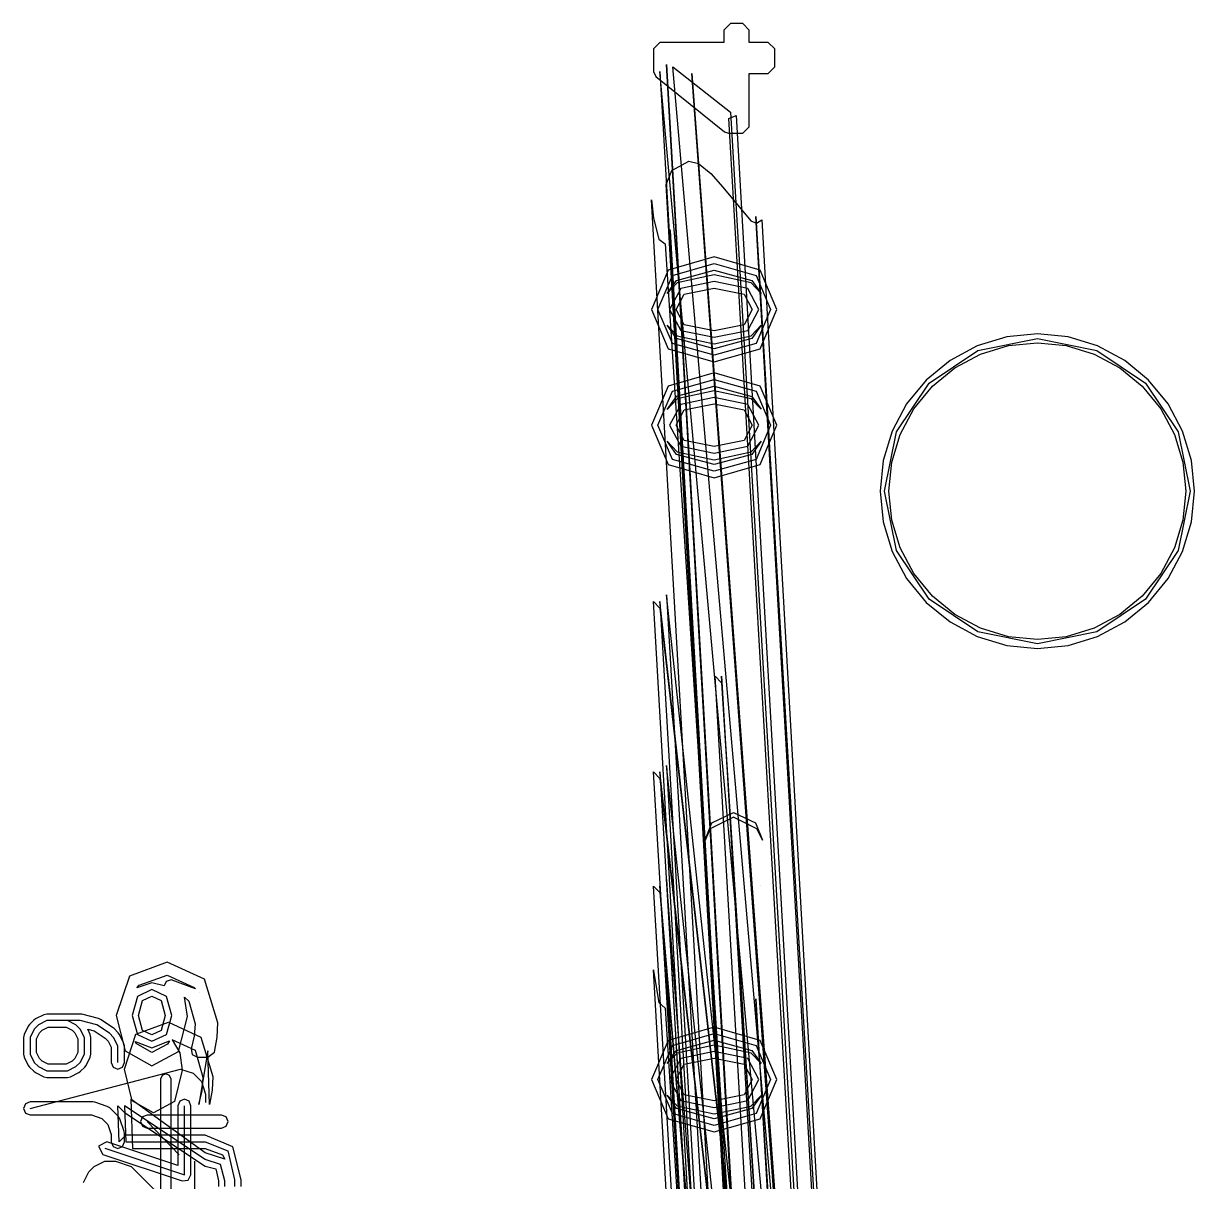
# Model space of a CAD drawing. Extents: x 0 to 334, y -361 to 120.
# Drawn here: x 15.05 to 28.39, y 19.02 to 32.21 of the extents above; entities that cross this region are included whole.
import ezdxf

# ---------------------------------------------------------------- set-up
doc = ezdxf.new("R2010")
doc.units = 0

msp = doc.modelspace()

# ---------------------------------------------------------------- linework, layer by layer
at = {"layer": 'Layer 1'}
for p, q in [((23.1044, 32.2122), (23.0294, 32.1372)), ((23.2433, 32.2122), (23.1044, 32.2122)), ((23.3183, 32.1372), (23.2433, 32.2122)), ((23.0294, 32.1372), (23.0294, 31.9964)), ((23.3183, 31.9964), (23.3183, 32.1372)), ((22.2249, 31.9214), (22.22489, 31.66413)), ((22.2999, 31.9964), (22.2249, 31.9214)), ((23.0294, 31.9964), (22.2999, 31.9964)), ((23.5343, 31.9964), (23.3183, 31.9964)), ((23.6093, 31.9214), (23.5343, 31.9964)), ((23.6093, 31.7178), (23.6093, 31.9214)), ((22.22489, 31.66413), (22.252882, 31.60569)), ((22.29989, 31.66413), (23.5489, 10.0979)), ((24.331, 9.21137), (22.29989, 31.66413)), ((22.37489, 31.743312), (23.6239, 10.0229)), ((23.62388, 9.919715), (22.37489, 31.743312)), ((22.44541, 31.717827), (23.104388, 31.201121)), ((24.3534, 9.89423), (22.44541, 31.717827)), ((22.662609, 31.642827), (24.2784, 9.81923)), ((24.2784, 9.53164), (22.662609, 31.642827)), ((23.3183, 31.0349), (23.3183, 31.6428)), ((23.3183, 31.6428), (23.5343, 31.6428)), ((23.5343, 31.6428), (23.6093, 31.7178)), ((22.252882, 31.60569), (23.035056, 30.976524)), ((23.08533, 31.128589), (23.168294, 31.16188)), ((24.3574, 9.28637), (23.08533, 31.128589)), ((23.104388, 31.201121), (24.3534, 9.89423)), ((23.168294, 31.16188), (24.4173, 9.28637)), ((23.035056, 30.976524), (23.082064, 30.959964)), ((23.082064, 30.959964), (23.2433, 30.9599)), ((23.2433, 30.9599), (23.3183, 31.0349)), ((22.435324, 30.53561), (22.629792, 30.64285)), ((22.629792, 30.64285), (22.740057, 30.615759)), ((22.740057, 30.615759), (22.740514, 30.615525)), ((22.740514, 30.615525), (22.881113, 30.503451)), ((22.3693, 30.375002), (22.435324, 30.53561)), ((22.881113, 30.503451), (23.016468, 30.346297)), ((23.618245, 8.551402), (22.3693, 30.375002)), ((23.016468, 30.346297), (23.336145, 29.963689)), ((22.202565, 30.20317), (22.224588, 29.992443)), ((23.451535, 8.379568), (22.202565, 30.20317)), ((22.224588, 29.992443), (22.288152, 29.752261)), ((23.336145, 29.963689), (23.400794, 29.937029)), ((23.393776, 30.011685), (24.6427, 8.90236)), ((24.642755, 8.188084), (23.393776, 30.011685)), ((23.400794, 29.937029), (23.459336, 29.975278)), ((23.459336, 29.975278), (24.7083, 8.01689)), ((22.409855, 29.866054), (22.415573, 29.850621)), ((23.658815, 8.042453), (22.409855, 29.866054)), ((22.415573, 29.850621), (23.6634, 8.02702)), ((22.288152, 29.752261), (22.359421, 29.700621)), ((22.359421, 29.700621), (23.7771, 7.87702)), ((22.918354, 29.55073), (22.394612, 29.399028)), ((23.442086, 29.399036), (22.918354, 29.55073)), ((22.394612, 29.399028), (22.202566, 28.952945)), ((22.442104, 29.340981), (22.918354, 29.47573)), ((22.489767, 29.283074), (22.918354, 29.40073)), ((22.918354, 29.47573), (23.394604, 29.340981)), ((22.918354, 29.40073), (23.347084, 29.282956)), ((23.633315, 28.952945), (23.442086, 29.399036)), ((22.277566, 28.952945), (22.442104, 29.340981)), ((22.381516, 29.134649), (22.489409, 29.282781)), ((22.497345, 29.254576), (22.381516, 29.134649)), ((22.489409, 29.282781), (22.489767, 29.283074)), ((22.918354, 29.346074), (22.497345, 29.254576)), ((22.918354, 29.271074), (22.537189, 29.191035)), ((23.339309, 29.25461), (22.918354, 29.346074)), ((23.299519, 29.191035), (22.918354, 29.271074)), ((23.454331, 29.135158), (23.339309, 29.25461)), ((23.347084, 29.282956), (23.347156, 29.282898)), ((23.347156, 29.282898), (23.454331, 29.135158)), ((23.394604, 29.340981), (23.558315, 28.952945)), ((22.381516, 29.134649), (22.381516, 29.134649)), ((22.537189, 29.191035), (22.409858, 28.952945)), ((22.484858, 28.952945), (22.576739, 29.12731)), ((22.576739, 29.12731), (22.577289, 29.127655)), ((22.577289, 29.127655), (22.918354, 29.196074)), ((22.918354, 29.196074), (23.259605, 29.127538)), ((23.259605, 29.127538), (23.259783, 29.127426)), ((23.259783, 29.127426), (23.351023, 28.952945)), ((23.426023, 28.952945), (23.299519, 29.191035)), ((22.202566, 28.952945), (22.394584, 28.50587)), ((22.202566, 28.952945), (22.202566, 28.952945)), ((22.442104, 28.563895), (22.277566, 28.952945)), ((22.277566, 28.952945), (22.277566, 28.952945)), ((22.409858, 28.952945), (22.537189, 28.714854)), ((22.409858, 28.952945), (22.409858, 28.952945)), ((22.577005, 28.778413), (22.484858, 28.952945)), ((22.484858, 28.952945), (22.484858, 28.952945)), ((23.351023, 28.952945), (23.259706, 28.778416)), ((23.299519, 28.714854), (23.426023, 28.952945)), ((23.558315, 28.952945), (23.394604, 28.563895)), ((23.442267, 28.505988), (23.633315, 28.952945)), ((22.380836, 28.772879), (22.497275, 28.651357)), ((22.489587, 28.62195), (22.380836, 28.772879)), ((22.380836, 28.772879), (22.380836, 28.772879)), ((22.537189, 28.714854), (22.918354, 28.635829)), ((22.918354, 28.710829), (22.577005, 28.778413)), ((23.259706, 28.778416), (22.918354, 28.710829)), ((22.918354, 28.635829), (23.299519, 28.714854)), ((23.339619, 28.651474), (23.455016, 28.772381)), ((23.455016, 28.772381), (23.347122, 28.621952)), ((22.918354, 28.430159), (22.442104, 28.563895)), ((22.918354, 28.505159), (22.489587, 28.62195)), ((22.497275, 28.651357), (22.497454, 28.651245)), ((22.497454, 28.651245), (22.918354, 28.560829)), ((22.918354, 28.560829), (23.339069, 28.651129)), ((23.347122, 28.621952), (22.918354, 28.505159)), ((23.394604, 28.563895), (22.918354, 28.430159)), ((23.339069, 28.651129), (23.339619, 28.651474)), ((26.250514, 28.639179), (25.914458, 28.537237)), ((25.922165, 28.486751), (26.6, 28.6236)), ((26.6, 28.6736), (26.250514, 28.639179)), ((26.270023, 28.5411), (26.6, 28.5736)), ((26.949486, 28.639179), (26.6, 28.6736)), ((26.6, 28.6736), (26.6, 28.6736)), ((26.6, 28.6236), (27.277835, 28.486751)), ((26.6, 28.5736), (26.929977, 28.5411)), ((26.6, 28.5736), (26.6, 28.5736)), ((27.285542, 28.537237), (26.949486, 28.639179)), ((22.394584, 28.50587), (22.394656, 28.505812)), ((22.394656, 28.505812), (22.918354, 28.355159)), ((22.918354, 28.355159), (23.441909, 28.505695)), ((23.441909, 28.505695), (23.442267, 28.505988)), ((25.368637, 28.113553), (25.922165, 28.486751)), ((25.914458, 28.537237), (25.604748, 28.371693)), ((25.660305, 28.288547), (25.952727, 28.444849)), ((25.952727, 28.444849), (26.270023, 28.5411)), ((26.929977, 28.5411), (27.247273, 28.444849)), ((27.247273, 28.444849), (27.539695, 28.288547)), ((27.277835, 28.486751), (27.831363, 28.113553)), ((27.595252, 28.371693), (27.285542, 28.537237)), ((25.604748, 28.371693), (25.333284, 28.148909)), ((27.866716, 28.148909), (27.595252, 28.371693)), ((22.918354, 28.2306), (22.394612, 28.078898)), ((23.442086, 28.078906), (22.918354, 28.2306)), ((25.403995, 28.078198), (25.660305, 28.288547)), ((27.539695, 28.288547), (27.796005, 28.078198)), ((22.394612, 28.078898), (22.202566, 27.632815)), ((22.442104, 28.020851), (22.918354, 28.1556)), ((22.489767, 27.962944), (22.918354, 28.0806)), ((22.918354, 28.025944), (22.497345, 27.934446)), ((22.918354, 28.1556), (23.394604, 28.020851)), ((22.918354, 28.0806), (23.347084, 27.962826)), ((23.339309, 27.93448), (22.918354, 28.025944)), ((23.633315, 27.632815), (23.442086, 28.078906)), ((24.995439, 27.560025), (25.368637, 28.113553)), ((25.333284, 28.148909), (25.1105, 27.877445)), ((25.193646, 27.821888), (25.403995, 28.078198)), ((27.796005, 28.078198), (28.006354, 27.821888)), ((27.831363, 28.113553), (28.204561, 27.560025)), ((28.0895, 27.877445), (27.866716, 28.148909)), ((22.277566, 27.632815), (22.442104, 28.020851)), ((22.381516, 27.814519), (22.489409, 27.962651)), ((22.497345, 27.934446), (22.381516, 27.814519)), ((22.489409, 27.962651), (22.489767, 27.962944)), ((22.918354, 27.950944), (22.537189, 27.870905)), ((23.299519, 27.870905), (22.918354, 27.950944)), ((23.454331, 27.815028), (23.339309, 27.93448)), ((23.347084, 27.962826), (23.347156, 27.962768)), ((23.347156, 27.962768), (23.454331, 27.815028)), ((23.394604, 28.020851), (23.558315, 27.632815)), ((22.381516, 27.814519), (22.381516, 27.814519)), ((22.537189, 27.870905), (22.409858, 27.632815)), ((22.484858, 27.632815), (22.576739, 27.80718)), ((22.576739, 27.80718), (22.577289, 27.807525)), ((22.577289, 27.807525), (22.918354, 27.875944)), ((22.918354, 27.875944), (23.259605, 27.807408)), ((23.259605, 27.807408), (23.259783, 27.807296)), ((23.259783, 27.807296), (23.351023, 27.632815)), ((23.426023, 27.632815), (23.299519, 27.870905)), ((25.1105, 27.877445), (24.944956, 27.567735)), ((25.037344, 27.529466), (25.193646, 27.821888)), ((28.006354, 27.821888), (28.162656, 27.529466)), ((28.255044, 27.567735), (28.0895, 27.877445)), ((22.202566, 27.632815), (22.394584, 27.18574)), ((22.202566, 27.632815), (22.202566, 27.632815)), ((22.442104, 27.243765), (22.277566, 27.632815)), ((22.277566, 27.632815), (22.277566, 27.632815)), ((22.409858, 27.632815), (22.537189, 27.394724)), ((22.409858, 27.632815), (22.409858, 27.632815)), ((22.577005, 27.458283), (22.484858, 27.632815)), ((22.484858, 27.632815), (22.484858, 27.632815)), ((23.351023, 27.632815), (23.259706, 27.458286)), ((23.299519, 27.394724), (23.426023, 27.632815)), ((23.558315, 27.632815), (23.394604, 27.243765)), ((23.442267, 27.185858), (23.633315, 27.632815)), ((24.944956, 27.567735), (24.843014, 27.231679)), ((24.85859, 26.88219), (24.995439, 27.560025)), ((24.941093, 27.21217), (25.037344, 27.529466)), ((28.162656, 27.529466), (28.258907, 27.21217)), ((28.204561, 27.560025), (28.34141, 26.88219)), ((28.356986, 27.231679), (28.255044, 27.567735)), ((22.380836, 27.452749), (22.497275, 27.331227)), ((22.489587, 27.30182), (22.380836, 27.452749)), ((22.380836, 27.452749), (22.380836, 27.452749)), ((22.537189, 27.394724), (22.918354, 27.315699)), ((22.918354, 27.390699), (22.577005, 27.458283)), ((23.259706, 27.458286), (22.918354, 27.390699)), ((22.918354, 27.315699), (23.299519, 27.394724)), ((23.339619, 27.331344), (23.455016, 27.452251)), ((23.455016, 27.452251), (23.347122, 27.301822)), ((22.918354, 27.110029), (22.442104, 27.243765)), ((22.918354, 27.185029), (22.489587, 27.30182)), ((22.497275, 27.331227), (22.497454, 27.331115)), ((22.497454, 27.331115), (22.918354, 27.240699)), ((22.918354, 27.240699), (23.339069, 27.330999)), ((23.347122, 27.301822), (22.918354, 27.185029)), ((23.394604, 27.243765), (22.918354, 27.110029)), ((23.339069, 27.330999), (23.339619, 27.331344)), ((24.843014, 27.231679), (24.808593, 26.882193)), ((28.391407, 26.882193), (28.356986, 27.231679)), ((22.394584, 27.18574), (22.394656, 27.185682)), ((22.394656, 27.185682), (22.918354, 27.035029)), ((22.918354, 27.035029), (23.441909, 27.185565)), ((23.441909, 27.185565), (23.442267, 27.185858)), ((24.908593, 26.882193), (24.941093, 27.21217)), ((28.258907, 27.21217), (28.291407, 26.882193)), ((24.808593, 26.882193), (24.843014, 26.532707)), ((24.995439, 26.204355), (24.85859, 26.88219)), ((24.941093, 26.552216), (24.908593, 26.882193)), ((28.34141, 26.88219), (28.204561, 26.204355)), ((28.291407, 26.882193), (28.258907, 26.552216)), ((28.34141, 26.88219), (28.34141, 26.88219)), ((28.356986, 26.532707), (28.391407, 26.882193)), ((24.843014, 26.532707), (24.944956, 26.196651)), ((25.037344, 26.23492), (24.941093, 26.552216)), ((28.258907, 26.552216), (28.162656, 26.23492)), ((28.255044, 26.196651), (28.356986, 26.532707)), ((24.944956, 26.196651), (25.1105, 25.886941)), ((25.368637, 25.650827), (24.995439, 26.204355)), ((25.193646, 25.942498), (25.037344, 26.23492)), ((28.204561, 26.204355), (27.831363, 25.650827)), ((28.162656, 26.23492), (28.006354, 25.942498)), ((28.0895, 25.886941), (28.255044, 26.196651)), ((25.403995, 25.686188), (25.193646, 25.942498)), ((28.006354, 25.942498), (27.796005, 25.686188)), ((25.1105, 25.886941), (25.333284, 25.615477)), ((27.866716, 25.615477), (28.0895, 25.886941)), ((22.224891, 25.624755), (22.299891, 25.549755)), ((23.473875, 4.076725), (22.224891, 25.624755)), ((22.299891, 25.624755), (23.5489, 4.07672)), ((24.7833, 3.80115), (22.299891, 25.624755)), ((22.374891, 25.699755), (23.6239, 4.036)), ((24.7083, 3.87615), (22.374891, 25.699755)), ((25.922165, 25.277629), (25.368637, 25.650827)), ((25.660305, 25.475839), (25.403995, 25.686188)), ((27.831363, 25.650827), (27.277835, 25.277629)), ((27.796005, 25.686188), (27.539695, 25.475839)), ((22.299891, 25.549755), (24.7833, 3.72615)), ((25.333284, 25.615477), (25.604748, 25.392693)), ((27.595252, 25.392693), (27.866716, 25.615477)), ((25.604748, 25.392693), (25.914458, 25.227149)), ((25.952727, 25.319537), (25.660305, 25.475839)), ((27.539695, 25.475839), (27.247273, 25.319537)), ((27.285542, 25.227149), (27.595252, 25.392693)), ((25.914458, 25.227149), (26.250514, 25.125207)), ((26.6, 25.14078), (25.922165, 25.277629)), ((26.270023, 25.223286), (25.952727, 25.319537)), ((26.6, 25.190786), (26.270023, 25.223286)), ((27.277835, 25.277629), (26.6, 25.14078)), ((26.929977, 25.223286), (26.6, 25.190786)), ((27.247273, 25.319537), (26.929977, 25.223286)), ((26.949486, 25.125207), (27.285542, 25.227149)), ((26.250514, 25.125207), (26.6, 25.090786)), ((26.6, 25.090786), (26.949486, 25.125207)), ((22.92769, 24.773709), (23.00269, 24.698709)), ((24.1767, 3.49619), (22.92769, 24.773709)), ((23.00269, 24.773709), (24.2517, 3.49619)), ((24.3873, 2.9501), (23.00269, 24.773709)), ((23.00269, 24.698709), (24.3873, 2.8751)), ((22.374891, 23.757549), (23.6239, 2.02717)), ((24.7083, 1.93394), (22.374891, 23.757549)), ((22.224891, 23.682549), (22.299891, 23.607549)), ((23.4739, 2.72822), (22.224891, 23.682549)), ((22.299891, 23.682549), (23.5489, 2.72822)), ((24.7833, 1.85894), (22.299891, 23.682549)), ((22.299891, 23.607549), (24.7833, 1.78394)), ((22.891084, 23.104035), (23.138289, 23.222554)), ((23.138289, 23.222554), (23.387661, 23.10151)), ((22.802393, 22.87857), (22.891084, 23.104035)), ((23.138289, 23.167897), (22.87364, 23.034998)), ((23.402938, 23.034998), (23.138289, 23.167897)), ((23.387661, 23.10151), (23.466668, 22.905749)), ((22.87364, 23.034998), (22.802393, 22.87857)), ((23.466668, 22.905749), (23.402938, 23.034998)), ((22.802393, 22.87857), (22.802393, 22.87857)), ((22.374891, 22.457679), (23.6239, 0.710079)), ((24.066394, 0.634067), (22.374891, 22.457679)), ((22.224891, 22.382679), (22.299891, 22.307679)), ((23.4739, 1.36249), (22.224891, 22.382679)), ((22.299891, 22.307679), (24.169, 0.484067)), ((22.299893, 22.382679), (23.5489, 1.36249)), ((24.168955, 0.559067), (22.299893, 22.382679)), ((23.445963, 22.393851), (23.44617, 22.394512)), ((23.446025, 22.393851), (23.445963, 22.393851)), ((23.44617, 22.394512), (23.446025, 22.393851)), ((16.684956, 21.516519), (16.255465, 21.355888)), ((17.110218, 21.320776), (16.684956, 21.516519)), ((16.255465, 21.355888), (16.105399, 20.908882)), ((16.36464, 21.252929), (16.684987, 21.366455)), ((16.684987, 21.366455), (16.994085, 21.225813)), ((22.224893, 21.428292), (22.225889, 21.416112)), ((23.4739, -0.190663), (22.224893, 21.428292)), ((22.225889, 21.416112), (22.28542, 21.054418)), ((22.374893, 21.434423), (23.6239, -0.265663)), ((23.672, -0.682014), (22.374893, 21.434423)), ((16.511159, 21.279171), (16.338608, 21.222017)), ((16.338608, 21.222017), (16.364322, 21.252592)), ((16.338608, 21.222017), (16.338608, 21.222017)), ((16.364322, 21.252592), (16.36464, 21.252929)), ((16.649824, 21.244291), (16.511159, 21.279171)), ((16.675471, 21.29678), (16.649824, 21.244291)), ((16.730993, 21.31495), (16.675471, 21.29678)), ((17.006374, 21.21009), (16.730993, 21.31495)), ((16.994085, 21.225813), (16.994113, 21.225778)), ((16.994113, 21.225778), (17.006374, 21.21009)), ((17.263862, 20.822779), (17.110218, 21.320776)), ((16.345794, 21.124075), (16.284597, 20.908818)), ((16.511159, 21.204171), (16.345794, 21.124075)), ((16.405623, 21.078848), (16.511159, 21.129171)), ((16.677175, 21.124075), (16.511159, 21.204171)), ((16.511159, 21.129171), (16.617346, 21.078848)), ((16.737721, 20.908818), (16.677175, 21.124075)), ((16.8817, 21.117), (16.881663, 21.11711)), ((16.881663, 21.11711), (16.933184, 21.071299)), ((16.88173, 21.116931), (16.8817, 21.117)), ((16.915586, 20.895802), (16.88173, 21.116931)), ((17.048692, 21.166964), (17.04874, 21.166907)), ((17.048717, 21.166935), (17.048692, 21.166964)), ((17.048692, 21.166964), (17.048692, 21.166964)), ((17.04874, 21.166907), (17.048717, 21.166935)), ((23.393783, 21.095979), (24.6427, -0.393293)), ((24.7833, -0.727633), (23.393783, 21.095979)), ((16.359597, 20.908818), (16.405112, 21.078179)), ((16.405112, 21.078179), (16.405623, 21.078848)), ((16.617346, 21.078848), (16.617621, 21.078487)), ((16.617621, 21.078487), (16.662721, 20.908818)), ((16.933184, 21.071299), (16.933232, 21.071242)), ((16.933232, 21.071242), (17.003186, 20.813772)), ((22.28542, 21.054418), (22.359424, 20.991598)), ((22.359424, 20.991598), (23.7605, -0.832014)), ((15.164629, 20.854314), (15.11701, 20.806695)), ((15.184121, 20.868363), (15.164629, 20.854314)), ((15.279359, 20.915982), (15.184121, 20.868363)), ((15.3129, 20.8489), (15.217662, 20.801281)), ((15.3129, 20.9239), (15.279359, 20.915982)), ((15.693829, 20.923814), (15.3129, 20.9239)), ((15.693829, 20.848814), (15.3129, 20.8489)), ((15.646162, 20.801257), (15.550924, 20.848876)), ((15.712019, 20.921575), (15.693829, 20.923814)), ((15.884305, 20.801195), (15.693829, 20.848814)), ((15.902495, 20.873956), (15.712019, 20.921575)), ((15.925908, 20.863599), (15.902495, 20.873956)), ((16.068765, 20.768361), (15.925908, 20.863599)), ((16.105399, 20.908882), (16.10543, 20.908818)), ((16.10543, 20.908818), (16.208462, 20.504871)), ((16.284597, 20.908818), (16.345794, 20.692559)), ((16.326948, 20.693155), (16.701948, 20.830319)), ((16.405372, 20.738117), (16.359597, 20.908818)), ((16.359597, 20.908818), (16.359597, 20.908818)), ((16.662721, 20.908818), (16.617476, 20.737958)), ((16.677175, 20.692559), (16.737721, 20.908818)), ((16.701948, 20.830319), (17.069135, 20.662118)), ((16.737721, 20.908818), (16.737721, 20.908818)), ((16.814999, 20.498626), (16.915586, 20.895802)), ((17.253517, 20.659288), (17.263862, 20.822779)), ((15.055341, 20.691966), (15.047423, 20.658424)), ((15.102961, 20.787204), (15.055341, 20.691966)), ((15.11701, 20.806695), (15.102961, 20.787204)), ((15.170043, 20.753662), (15.122423, 20.658424)), ((15.217662, 20.801281), (15.170043, 20.753662)), ((15.1974, 20.6407), (15.231659, 20.709216)), ((15.231659, 20.709216), (15.262066, 20.739623)), ((15.262066, 20.739623), (15.330605, 20.7739)), ((15.330605, 20.7739), (15.5332, 20.7739)), ((15.5332, 20.7739), (15.601716, 20.739642)), ((15.601716, 20.739642), (15.632123, 20.709235)), ((15.632123, 20.709235), (15.666381, 20.640719)), ((15.693781, 20.753638), (15.646162, 20.801257)), ((15.7414, 20.6584), (15.693781, 20.753638)), ((15.808482, 20.691941), (15.779367, 20.750171)), ((15.779367, 20.750171), (15.853464, 20.731647)), ((15.8164, 20.6584), (15.808482, 20.691941)), ((15.853464, 20.731647), (15.979332, 20.647735)), ((16.027162, 20.705957), (15.884305, 20.801195)), ((16.074781, 20.658338), (16.027162, 20.705957)), ((16.080195, 20.75899), (16.068765, 20.768361)), ((16.127814, 20.711371), (16.080195, 20.75899)), ((16.141863, 20.691879), (16.127814, 20.711371)), ((16.189482, 20.596641), (16.141863, 20.691879)), ((16.197391, 20.297682), (16.326948, 20.693155)), ((16.345794, 20.692559), (16.511159, 20.613464)), ((16.511159, 20.688464), (16.405372, 20.738117)), ((16.617476, 20.737958), (16.511159, 20.688464)), ((16.511159, 20.613464), (16.677175, 20.692559)), ((17.003186, 20.813772), (16.99174, 20.672322)), ((22.918361, 20.77585), (22.394619, 20.624148)), ((22.442111, 20.566101), (22.918361, 20.70085)), ((23.442093, 20.624156), (22.918361, 20.77585)), ((22.918361, 20.70085), (23.394611, 20.566101)), ((15.047423, 20.658424), (15.0474, 20.4679)), ((15.122423, 20.658424), (15.1224, 20.4679)), ((15.197418, 20.485581), (15.1974, 20.6407)), ((15.666381, 20.640719), (15.6664, 20.4856)), ((15.741476, 20.467876), (15.7414, 20.6584)), ((15.816476, 20.467876), (15.8164, 20.6584)), ((15.979332, 20.647735), (16.013094, 20.613973)), ((16.013094, 20.613973), (16.047352, 20.545457)), ((16.1224, 20.5631), (16.074781, 20.658338)), ((16.122423, 20.37271), (16.1224, 20.5631)), ((16.1974, 20.5631), (16.189482, 20.596641)), ((16.1974, 20.3727), (16.1974, 20.5631)), ((16.3192, 20.611122), (16.511159, 20.538464)), ((16.333388, 20.587897), (16.3192, 20.611122)), ((16.3192, 20.611122), (16.3192, 20.611122)), ((16.511159, 20.485221), (16.333388, 20.587897)), ((16.511159, 20.538464), (16.711581, 20.618517)), ((16.690531, 20.582338), (16.511159, 20.485221)), ((16.711581, 20.618517), (16.690531, 20.582338)), ((17.007938, 20.507933), (16.741662, 20.629078)), ((16.741662, 20.629078), (16.827599, 20.481902)), ((16.991739, 20.672321), (16.958332, 20.528482)), ((16.99174, 20.672322), (16.991739, 20.672321)), ((17.069135, 20.662118), (17.205854, 20.211579)), ((17.222856, 20.489434), (17.253517, 20.659287)), ((17.253517, 20.659287), (17.253517, 20.659288)), ((22.394619, 20.624148), (22.202573, 20.178065)), ((22.277573, 20.178065), (22.442111, 20.566101)), ((22.489774, 20.508194), (22.918361, 20.62585)), ((22.918361, 20.571194), (22.497352, 20.479696)), ((22.918361, 20.62585), (23.347091, 20.508076)), ((23.339316, 20.47973), (22.918361, 20.571194)), ((23.394611, 20.566101), (23.558322, 20.178065)), ((23.633322, 20.178065), (23.442093, 20.624156)), ((15.0474, 20.4679), (15.055318, 20.434358)), ((15.055318, 20.434358), (15.102938, 20.33912)), ((15.1224, 20.4679), (15.17002, 20.372662)), ((15.231677, 20.417065), (15.197418, 20.485581)), ((15.262084, 20.386658), (15.231677, 20.417065)), ((15.632142, 20.417084), (15.601735, 20.386677)), ((15.6664, 20.4856), (15.632142, 20.417084)), ((15.693857, 20.372638), (15.741476, 20.467876)), ((15.760939, 20.339097), (15.808558, 20.434335)), ((15.808558, 20.434335), (15.816476, 20.467876)), ((16.047352, 20.545457), (16.0474, 20.3727)), ((16.208462, 20.504871), (16.208462, 20.504871)), ((16.208462, 20.504871), (16.208462, 20.504871)), ((16.208462, 20.504871), (16.511159, 20.335221)), ((16.511159, 20.335221), (16.814707, 20.498192)), ((16.814707, 20.498192), (16.814999, 20.498626)), ((16.827599, 20.481902), (16.857547, 20.284666)), ((16.958332, 20.528482), (16.969677, 20.461858)), ((16.969677, 20.461858), (17.030009, 20.431404)), ((17.095177, 20.202568), (17.007938, 20.507933)), ((17.030009, 20.431404), (17.1498, 20.4314)), ((17.149831, 20.506336), (17.047, 19.8952)), ((17.1498, 20.4314), (17.222856, 20.489434)), ((17.166792, 19.8952), (17.149831, 20.506336)), ((22.381523, 20.359769), (22.489416, 20.507901)), ((22.497352, 20.479696), (22.381523, 20.359769)), ((22.489416, 20.507901), (22.489774, 20.508194)), ((22.918361, 20.496194), (22.537196, 20.416155)), ((22.577296, 20.352775), (22.918361, 20.421194)), ((23.299526, 20.416155), (22.918361, 20.496194)), ((22.918361, 20.421194), (23.259612, 20.352658)), ((23.454338, 20.360278), (23.339316, 20.47973)), ((23.347091, 20.508076), (23.347163, 20.508018)), ((23.347163, 20.508018), (23.454338, 20.360278)), ((15.102938, 20.33912), (15.116987, 20.319629)), ((15.116987, 20.319629), (15.164606, 20.27201)), ((15.122352, 19.848876), (16.8367, 20.2977)), ((15.17002, 20.372662), (15.217639, 20.325043)), ((15.217639, 20.325043), (15.312877, 20.277424)), ((15.3306, 20.3524), (15.262084, 20.386658)), ((15.533219, 20.352419), (15.3306, 20.3524)), ((15.601735, 20.386677), (15.533219, 20.352419)), ((15.551, 20.2774), (15.646238, 20.325019)), ((15.646238, 20.325019), (15.693857, 20.372638)), ((15.699271, 20.271986), (15.74689, 20.319605)), ((15.74689, 20.319605), (15.760939, 20.339097)), ((16.0474, 20.3727), (16.069367, 20.319667)), ((16.069367, 20.319667), (16.1224, 20.2977)), ((16.1224, 20.2977), (16.175433, 20.319667)), ((16.175433, 20.319667), (16.1974, 20.3727)), ((16.287886, 19.935248), (16.197391, 20.297682)), ((16.857547, 20.284666), (16.769656, 19.929241)), ((16.8367, 20.2977), (16.979557, 20.250081)), ((22.381523, 20.359769), (22.381523, 20.359769)), ((22.537196, 20.416155), (22.409865, 20.178065)), ((22.484865, 20.178065), (22.576746, 20.35243)), ((22.576746, 20.35243), (22.577296, 20.352775)), ((23.259612, 20.352658), (23.25979, 20.352546)), ((23.25979, 20.352546), (23.35103, 20.178065)), ((23.42603, 20.178065), (23.299526, 20.416155)), ((15.164606, 20.27201), (15.184098, 20.257961)), ((15.184098, 20.257961), (15.279336, 20.210342)), ((15.279336, 20.210342), (15.312877, 20.202424)), ((15.312877, 20.277424), (15.551, 20.2774)), ((15.312877, 20.202424), (15.551, 20.2024)), ((15.551, 20.2024), (15.584541, 20.210318)), ((15.584541, 20.210318), (15.679779, 20.257937)), ((15.679779, 20.257937), (15.699271, 20.271986)), ((16.627574, 20.224626), (16.61, 20.1822)), ((16.61, 20.1822), (16.61, 18.8522)), ((16.67, 20.2422), (16.627574, 20.224626)), ((16.712426, 20.224626), (16.67, 20.2422)), ((16.67, 20.2422), (16.67, 20.2422)), ((16.73, 20.1822), (16.712426, 20.224626)), ((16.73, 18.8522), (16.73, 20.1822)), ((16.979557, 20.250081), (17.074795, 20.154843)), ((17.074795, 20.154843), (17.122414, 20.011986)), ((17.082807, 20.049384), (17.095177, 20.202568)), ((17.205854, 20.211579), (17.196089, 20.057394)), ((22.202573, 20.178065), (22.394591, 19.73099)), ((22.202573, 20.178065), (22.202573, 20.178065)), ((22.442111, 19.789015), (22.277573, 20.178065)), ((22.277573, 20.178065), (22.277573, 20.178065)), ((22.409865, 20.178065), (22.537196, 19.939974)), ((22.409865, 20.178065), (22.409865, 20.178065)), ((22.577012, 20.003533), (22.484865, 20.178065)), ((22.484865, 20.178065), (22.484865, 20.178065)), ((23.35103, 20.178065), (23.259713, 20.003536)), ((23.299526, 19.939974), (23.42603, 20.178065)), ((23.558322, 20.178065), (23.394611, 19.789015)), ((23.442274, 19.731108), (23.633322, 20.178065)), ((17.047, 19.8952), (17.082807, 20.049384)), ((17.196089, 20.057394), (17.166792, 19.8952)), ((15.069319, 19.901909), (15.047352, 19.848876)), ((15.122352, 19.923876), (15.069319, 19.901909)), ((15.836686, 19.923814), (15.122352, 19.923876)), ((15.860403, 19.919965), (15.836686, 19.923814)), ((16.00326, 19.872346), (15.860403, 19.919965)), ((16.273008, 19.952588), (16.29, 19.3937)), ((17.1193, 19.341458), (16.273008, 19.952588)), ((16.52812, 19.799085), (16.287886, 19.935248)), ((16.769656, 19.929241), (16.52812, 19.799085)), ((16.828167, 19.932833), (16.8062, 19.8798)), ((16.8812, 19.9548), (16.828167, 19.932833)), ((16.934233, 19.932833), (16.8812, 19.9548)), ((16.8812, 19.9548), (16.8812, 19.9548)), ((16.9562, 19.8798), (16.934233, 19.932833)), ((17.122414, 20.011986), (17.1224, 19.9167)), ((22.380843, 19.997999), (22.497282, 19.876477)), ((22.489594, 19.84707), (22.380843, 19.997999)), ((22.380843, 19.997999), (22.380843, 19.997999)), ((22.537196, 19.939974), (22.918361, 19.860949)), ((22.918361, 19.935949), (22.577012, 20.003533)), ((23.259713, 20.003536), (22.918361, 19.935949)), ((22.918361, 19.860949), (23.299526, 19.939974)), ((23.339626, 19.876594), (23.455023, 19.997501)), ((23.455023, 19.997501), (23.347129, 19.847072)), ((15.047352, 19.848876), (15.069319, 19.795843)), ((15.069319, 19.795843), (15.122352, 19.773876)), ((15.122352, 19.773876), (15.8245, 19.7739)), ((15.8245, 19.7739), (15.939014, 19.735729)), ((16.032576, 19.854228), (16.00326, 19.872346)), ((16.127814, 19.75899), (16.032576, 19.854228)), ((16.123008, 19.877588), (16.198008, 19.802588)), ((16.14, 19.4687), (16.123008, 19.877588)), ((16.145932, 19.729674), (16.127814, 19.75899)), ((16.198008, 19.877588), (16.215, 19.4687)), ((17.119242, 19.266393), (16.198008, 19.877588)), ((16.198008, 19.802588), (17.1193, 19.1914)), ((16.404834, 19.751404), (16.382867, 19.698371)), ((16.457867, 19.773371), (16.404834, 19.751404)), ((17.3045, 19.7734), (16.457867, 19.773371)), ((16.8062, 19.8798), (16.8062, 19.1977)), ((16.8812, 19.093609), (16.8812, 19.8798)), ((16.9562, 19.093643), (16.9562, 19.8798)), ((17.357533, 19.751433), (17.3045, 19.7734)), ((17.3795, 19.6984), (17.357533, 19.751433)), ((22.918361, 19.655279), (22.442111, 19.789015)), ((22.918361, 19.730279), (22.489594, 19.84707)), ((22.497282, 19.876477), (22.497461, 19.876365)), ((22.497461, 19.876365), (22.918361, 19.785949)), ((22.918361, 19.785949), (23.339076, 19.876249)), ((23.347129, 19.847072), (22.918361, 19.730279)), ((23.394611, 19.789015), (22.918361, 19.655279)), ((23.339076, 19.876249), (23.339626, 19.876594)), ((15.939014, 19.735729), (16.009214, 19.665529)), ((16.009214, 19.665529), (16.047385, 19.551015)), ((16.193551, 19.586817), (16.145932, 19.729674)), ((16.382867, 19.698371), (16.404834, 19.645338)), ((16.404834, 19.645338), (16.457867, 19.623371)), ((16.457867, 19.698371), (16.8207, 19.321)), ((16.457867, 19.623371), (17.3045, 19.6234)), ((17.3045, 19.6234), (17.357533, 19.645367)), ((17.357533, 19.645367), (17.3795, 19.6984)), ((22.394591, 19.73099), (22.394663, 19.730932)), ((22.394663, 19.730932), (22.918361, 19.580279)), ((22.918361, 19.580279), (23.441916, 19.730815)), ((23.441916, 19.730815), (23.442274, 19.731108)), ((16.047385, 19.551015), (16.0474, 19.4679)), ((16.215, 19.5437), (16.14, 19.4687)), ((16.1974, 19.5631), (16.193551, 19.586817)), ((16.1974, 19.4679), (16.1974, 19.5631)), ((17.119265, 19.543718), (16.215, 19.5437)), ((17.433735, 19.411562), (17.119265, 19.543718)), ((15.997774, 19.467175), (15.902906, 19.419741)), ((15.902906, 19.419741), (15.95034, 19.324873)), ((15.974057, 19.39599), (16.8812, 19.093609)), ((16.8062, 19.1977), (15.997774, 19.467175)), ((16.0474, 19.4679), (16.069367, 19.414867)), ((16.069367, 19.414867), (16.1224, 19.3929)), ((16.1224, 19.3929), (16.175433, 19.414867)), ((16.175433, 19.414867), (16.1974, 19.4679)), ((16.215, 19.4687), (17.1193, 19.4687)), ((16.29, 19.3937), (17.1193, 19.3937)), ((17.1193, 19.4687), (17.374508, 19.365577)), ((17.1193, 19.3937), (17.31509, 19.319812)), ((17.374508, 19.365577), (17.453935, 19.036182)), ((17.5289, 19.0362), (17.433735, 19.411562)), ((15.853053, 19.185528), (15.974005, 19.246005)), ((15.95034, 19.324873), (16.857483, 19.022492)), ((15.974005, 19.246005), (16.095, 19.246)), ((16.095, 19.246), (16.276429, 19.185523)), ((17.002143, 18.459809), (17.0021, 19.246)), ((17.294372, 19.211327), (17.119242, 19.266393)), ((17.343502, 19.268698), (17.1193, 19.341458)), ((17.31509, 19.319812), (17.315306, 19.319532)), ((17.315306, 19.319532), (17.343502, 19.268698)), ((15.7321, 19.0041), (15.792577, 19.125052)), ((15.792577, 19.125052), (15.853053, 19.185528)), ((16.276429, 19.185523), (17.002143, 18.459809)), ((16.92505, 19.032804), (16.9562, 19.093643)), ((17.1193, 19.1914), (17.238314, 19.161575)), ((17.238314, 19.161575), (17.268258, 19.022107)), ((17.3432, 19.0221), (17.294372, 19.211327)), ((16.857483, 19.022492), (16.92505, 19.032804)), ((17.268258, 19.022107), (17.2682, 18.9591)), ((17.3432, 18.9591), (17.3432, 19.0221)), ((17.453935, 19.036182), (17.4539, 18.9591)), ((17.5289, 18.9591), (17.5289, 19.0362))]:
    msp.add_line(p, q, dxfattribs=at)

doc.saveas('drawing.dxf')
